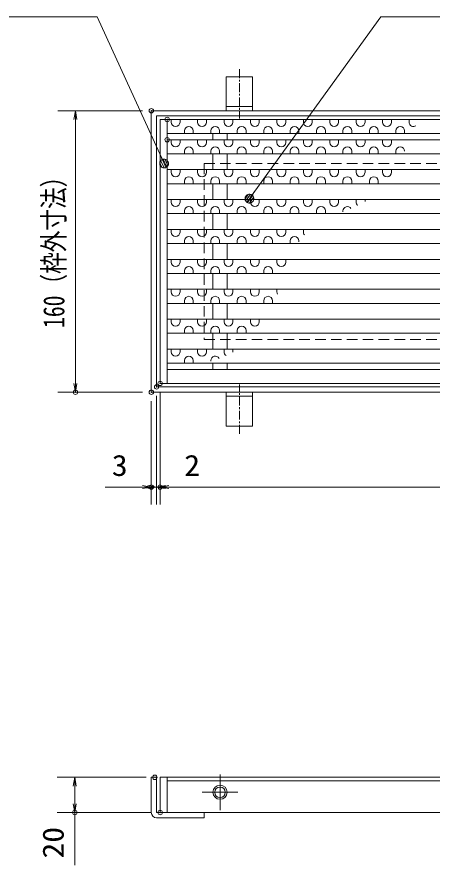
# Model space of a CAD drawing. Units: millimetres, scale not verified. Extents: x -1050 to 1050, y -742 to 742.
# Drawn here: x -583.4 to -347.9, y 14.9 to 496.9 of the extents above; entities that cross this region are included whole.
import ezdxf
from ezdxf.enums import TextEntityAlignment as Align

# ---------------------------------------------------------------- set-up
doc = ezdxf.new("R2010")
doc.units = ezdxf.units.MM
doc.header["$LTSCALE"] = 5
doc.header["$PDMODE"] = 32
doc.header["$PDSIZE"] = 2.5
doc.linetypes.add('CHAIN1', pattern=[8, 5, -1, 1, -1])
doc.linetypes.add('DASHED1', pattern=[1.8, 1.2, -0.6])
for name, color, linetype, lineweight in [('0-1_寸法注釈', 2, 'Continuous', 9), ('0-2_0', 2, 'Continuous', 9), ('0-3_DEFPOINTS', 134, 'Continuous', 9), ('0-4_アンカー', 7, 'Continuous', 9), ('0-5_枠', 7, 'Continuous', 9), ('0-6_中心線', 6, 'CHAIN1', 9), ('0-7_蓋', 5, 'Continuous', 9), ('0-8_溝開口', 4, 'DASHED1', 9), ('0-A_ハッチング', 4, 'Continuous', 9)]:
    doc.layers.add(name, color=color, linetype=linetype, lineweight=lineweight)
doc.styles.add('ＭＳ ゴシック', font='')
doc.styles.get('ＭＳ ゴシック').set_extended_font_data('MS Gothic')

# ---------------------------------------------------------------- blocks, each defined once
blk = doc.blocks.new('_OPEN')
at = {"layer": '0-2_0'}
blk.add_line((0, 0), (-5, 0), dxfattribs=at)
blk.add_lwpolyline([(-5, 0.833), (0, 0), (-5, -0.833)], dxfattribs=at)
blk = doc.blocks.new('A$C5D7C781A')
at = {"layer": '0-4_アンカー', "color": 6, "linetype": 'CHAIN1'}
blk.add_line((37.5, 140.11), (37.5, 0), dxfattribs=at)
at = {"layer": '0-4_アンカー'}
for p, q in [((0, 118.78), (0, 22.26)), ((0, 118.78), (75, 118.78)), ((75, 118.78), (75, 22.26)), ((75, 33.76), (0, 33.76)), ((0, 22.26), (75, 22.26))]:
    blk.add_line(p, q, dxfattribs=at)
blk = doc.blocks.new('_Dot')
at = {"layer": '0-2_0'}
for p, q in [((-2.5, 0), (-5, 0)), ((2.445, 0.5), (-2.445, 0.5)), ((1.997, 1.5), (-1.997, 1.5)), ((2.289, -0.995), (-2.289, -0.995)), ((1.499, -1.995), (-1.499, -1.995))]:
    blk.add_line(p, q, dxfattribs=at)
for points in [[(2.5, 0), (2.48, 0.313), (2.421, 0.622), (2.324, 0.92), (2.191, 1.204), (2.023, 1.469), (1.822, 1.711), (1.594, 1.926), (1.34, 2.111), (1.064, 2.262), (0.773, 2.378), (0.468, 2.456), (0.157, 2.495), (-0.157, 2.495), (-0.468, 2.456), (-0.773, 2.378), (-1.064, 2.262), (-1.34, 2.111), (-1.594, 1.926), (-1.822, 1.711), (-2.023, 1.469), (-2.191, 1.204), (-2.324, 0.92), (-2.421, 0.622), (-2.48, 0.313), (-2.5, 0), (0, 0)], [(-2.5, 0), (-2.48, -0.313), (-2.421, -0.622), (-2.324, -0.92), (-2.191, -1.204), (-2.023, -1.469), (-1.822, -1.711), (-1.594, -1.926), (-1.34, -2.111), (-1.064, -2.262), (-0.773, -2.378), (-0.468, -2.456), (-0.157, -2.495), (0.157, -2.495), (0.468, -2.456), (0.773, -2.378), (1.064, -2.262), (1.34, -2.111), (1.594, -1.926), (1.822, -1.711), (2.023, -1.469), (2.191, -1.204), (2.324, -0.92), (2.421, -0.622), (2.48, -0.313), (2.5, 0), (0, 0)]]:
    blk.add_lwpolyline(points, close=True, dxfattribs=at)

msp = doc.modelspace()

# ---------------------------------------------------------------- linework, layer by layer
at = {"layer": '0-1_寸法注釈'}
for p, q in [((-512.174, 443.61), (-560.229, 443.61)), ((-550.229, 438.61), (-550.229, 288.61)), ((-512.174, 283.61), (-560.229, 283.61)), ((-504.174, 281.61), (-504.174, 219.725)), ((-504.174, 281.61), (-504.174, 219.725)), ((-502.174, 283.61), (-502.174, 219.725)), ((-502.174, 283.61), (-502.174, 219.725)), ((-507.174, 278.61), (-507.174, 219.725)), ((-512.174, 229.725), (-533.287, 229.725)), ((-509.174, 229.725), (-514.174, 229.725)), ((-504.174, 229.725), (-507.174, 229.725)), ((-504.174, 229.725), (-502.174, 229.725)), ((-499.174, 229.725), (-494.174, 229.725)), ((-497.174, 229.725), (-7.174, 229.725)), ((-497.174, 229.725), (-476.061, 229.725)), ((-510.174, 64.737), (-560.612, 64.737)), ((-550.612, 59.737), (-550.612, 49.737)), ((-507.174, 44.737), (-560.612, 44.737)), ((-550.612, 44.737), (-550.612, 14.89))]:
    msp.add_line(p, q, dxfattribs=at)
for points in [[(-647.085, 496.884), (-537.861, 496.884), (-500.35, 414.457)], [(-273.739, 496.884), (-376.946, 496.884), (-450.908, 394.417)]]:
    msp.add_lwpolyline(points, dxfattribs=at)
at = {"layer": '0-3_DEFPOINTS'}
for p in [(-507.174, 443.61), (-502.174, 288.61), (-550.229, 283.61), (-507.174, 283.61), (-507.174, 283.61), (-504.174, 286.61), (-507.174, 229.725), (-502.174, 229.725), (-505.174, 64.737), (-550.612, 44.737), (-502.174, 44.737)]:
    msp.add_point(p, dxfattribs=at)
at = {"layer": '0-5_枠'}
for p, q in [((-507.174, 443.61), (197.826, 443.61)), ((-507.174, 443.61), (-507.174, 283.61)), ((-504.174, 440.61), (195.99, 440.61)), ((-504.174, 440.61), (-504.174, 286.61)), ((-504.174, 286.61), (199.662, 286.61)), ((-507.174, 283.61), (197.826, 283.61)), ((-507.174, 64.737), (-507.174, 44.737)), ((-477.174, 44.737), (-504.174, 44.737))]:
    msp.add_line(p, q, dxfattribs=at)
for points in [[(-504.174, 44.737), (-504.174, 64.737), (-507.174, 64.737)], [(-477.174, 44.737), (-477.174, 41.737), (-504.174, 41.737)]]:
    msp.add_lwpolyline(points, dxfattribs=at)
msp.add_arc((-504.174, 44.737), 3, 180, 270, dxfattribs=at)
at = {"layer": '0-6_中心線'}
for p, q in [((-468.174, 66.347), (-468.174, 46.127)), ((-478.284, 56.237), (-458.064, 56.237))]:
    msp.add_line(p, q, dxfattribs=at)
at = {"layer": '0-7_蓋'}
for p, q in [((-502.174, 438.61), (-2.174, 438.61)), ((-502.174, 288.61), (-502.174, 438.61)), ((-498.174, 288.61), (-498.174, 438.61)), ((-498.174, 430.61), (-6.174, 430.61)), ((-472.174, 430.61), (-472.174, 427.11)), ((-464.174, 430.61), (-464.174, 427.11)), ((-498.174, 427.11), (-6.174, 427.11)), ((-498.174, 419.11), (-6.174, 419.11)), ((-472.174, 419.11), (-472.174, 410.11)), ((-464.174, 419.11), (-464.174, 410.11)), ((-498.174, 410.11), (-6.174, 410.11)), ((-498.174, 402.11), (-6.174, 402.11)), ((-472.174, 402.11), (-472.174, 393.11)), ((-464.174, 402.11), (-464.174, 393.11)), ((-498.174, 393.11), (-6.174, 393.11)), ((-498.174, 385.11), (-6.174, 385.11)), ((-472.174, 385.11), (-472.174, 376.11)), ((-464.174, 385.11), (-464.174, 376.11)), ((-498.174, 376.11), (-6.174, 376.11)), ((-498.174, 368.11), (-6.174, 368.11)), ((-472.174, 368.11), (-472.174, 359.11)), ((-464.174, 368.11), (-464.174, 359.11)), ((-498.174, 359.11), (-6.174, 359.11)), ((-498.174, 351.11), (-6.174, 351.11)), ((-472.174, 342.11), (-472.174, 351.11)), ((-464.174, 342.11), (-464.174, 351.11)), ((-498.174, 342.11), (-6.174, 342.11)), ((-498.174, 334.11), (-6.174, 334.11)), ((-472.174, 325.11), (-472.174, 334.11)), ((-464.174, 325.11), (-464.174, 334.11)), ((-498.174, 325.11), (-6.174, 325.11)), ((-498.174, 317.11), (-6.174, 317.11)), ((-472.174, 308.11), (-472.174, 317.11)), ((-464.174, 308.11), (-464.174, 317.11)), ((-498.174, 308.11), (-6.174, 308.11)), ((-498.174, 300.11), (-6.174, 300.11)), ((-472.174, 296.61), (-472.174, 300.11)), ((-464.174, 296.61), (-464.174, 300.11)), ((-498.174, 296.61), (-6.174, 296.61)), ((-502.174, 288.61), (-2.174, 288.61)), ((-502.174, 64.737), (-2.174, 64.737)), ((-502.174, 64.737), (-502.174, 44.737)), ((-498.174, 64.737), (-498.174, 44.737)), ((-498.174, 62.737), (-6.174, 62.737)), ((-502.174, 44.737), (-2.174, 44.737))]:
    msp.add_line(p, q, dxfattribs=at)
for radius in [4, 3]:
    msp.add_circle((-468.174, 56.237), radius, dxfattribs=at)
at = {"layer": '0-7_蓋', "color": 7}
for p in [(-498.174, 438.61), (-498.174, 427.11)]:
    msp.add_point(p, dxfattribs=at)
at = {"layer": '0-8_溝開口'}
for p, q in [((-477.174, 413.61), (-2.174, 413.61)), ((-477.174, 413.61), (-477.174, 313.61)), ((-477.174, 313.61), (-2.174, 313.61))]:
    msp.add_line(p, q, dxfattribs=at)
at = {"layer": '0-A_ハッチング'}
for p, q in [((-495.89, 438.61), (-495.89, 437.11)), ((-490.89, 438.61), (-490.89, 437.11)), ((-480.89, 438.61), (-480.89, 437.11)), ((-475.89, 438.61), (-475.89, 437.11)), ((-465.89, 438.61), (-465.89, 437.11)), ((-460.89, 438.61), (-460.89, 437.11)), ((-450.89, 438.61), (-450.89, 437.11)), ((-445.89, 438.61), (-445.89, 437.11)), ((-435.89, 438.61), (-435.89, 437.11)), ((-430.89, 438.61), (-430.89, 437.11)), ((-420.89, 438.61), (-420.89, 437.11)), ((-415.89, 438.61), (-415.89, 437.11)), ((-405.89, 438.61), (-405.89, 437.11)), ((-400.89, 438.61), (-400.89, 437.11)), ((-390.89, 438.61), (-390.89, 437.11)), ((-385.89, 438.61), (-385.89, 437.11)), ((-375.89, 438.61), (-375.89, 437.11)), ((-370.89, 438.61), (-370.89, 437.11)), ((-360.89, 438.61), (-360.89, 437.11)), ((-488.39, 432.11), (-488.39, 430.61)), ((-483.39, 432.11), (-483.39, 430.61)), ((-473.39, 432.11), (-473.39, 430.61)), ((-468.39, 432.11), (-468.39, 430.61)), ((-458.39, 432.11), (-458.39, 430.61)), ((-453.39, 432.11), (-453.39, 430.61)), ((-443.39, 432.11), (-443.39, 430.61)), ((-438.39, 432.11), (-438.39, 430.61)), ((-428.39, 432.11), (-428.39, 430.61)), ((-423.39, 432.11), (-423.39, 430.61)), ((-413.39, 432.11), (-413.39, 430.61)), ((-408.39, 432.11), (-408.39, 430.61)), ((-398.39, 432.11), (-398.39, 430.61)), ((-393.39, 432.11), (-393.39, 430.61)), ((-383.39, 432.11), (-383.39, 430.61)), ((-378.39, 432.11), (-378.39, 430.61)), ((-368.39, 432.11), (-368.39, 430.61)), ((-363.39, 432.11), (-363.39, 430.61)), ((-495.89, 427.11), (-495.89, 425.61)), ((-490.89, 427.11), (-490.89, 425.61)), ((-480.89, 427.11), (-480.89, 425.61)), ((-475.89, 427.11), (-475.89, 425.61)), ((-465.89, 427.11), (-465.89, 425.61)), ((-460.89, 427.11), (-460.89, 425.61)), ((-450.89, 427.11), (-450.89, 425.61)), ((-445.89, 427.11), (-445.89, 425.61)), ((-435.89, 427.11), (-435.89, 425.61)), ((-430.89, 427.11), (-430.89, 425.61)), ((-420.89, 427.11), (-420.89, 425.61)), ((-415.89, 427.11), (-415.89, 425.61)), ((-405.89, 427.11), (-405.89, 425.61)), ((-400.89, 427.11), (-400.89, 425.61)), ((-390.89, 427.11), (-390.89, 425.61)), ((-385.89, 427.11), (-385.89, 425.61)), ((-375.89, 427.11), (-375.89, 425.61)), ((-370.89, 427.11), (-370.89, 425.61)), ((-488.39, 420.61), (-488.39, 419.11)), ((-483.39, 420.61), (-483.39, 419.11)), ((-473.39, 420.61), (-473.39, 419.11)), ((-468.39, 420.61), (-468.39, 419.11)), ((-458.39, 420.61), (-458.39, 419.11)), ((-453.39, 420.61), (-453.39, 419.11)), ((-443.39, 420.61), (-443.39, 419.11)), ((-438.39, 420.61), (-438.39, 419.11)), ((-428.39, 420.61), (-428.39, 419.11)), ((-423.39, 420.61), (-423.39, 419.11)), ((-413.39, 420.61), (-413.39, 419.11)), ((-408.39, 420.61), (-408.39, 419.11)), ((-398.39, 420.61), (-398.39, 419.11)), ((-393.39, 420.61), (-393.39, 419.11)), ((-383.39, 420.61), (-383.39, 419.11)), ((-378.39, 420.61), (-378.39, 419.11)), ((-368.39, 420.61), (-368.39, 419.11)), ((-495.89, 410.11), (-495.89, 408.61)), ((-490.89, 410.11), (-490.89, 408.61)), ((-480.89, 410.11), (-480.89, 408.61)), ((-475.89, 410.11), (-475.89, 408.61)), ((-465.89, 410.11), (-465.89, 408.61)), ((-460.89, 410.11), (-460.89, 408.61)), ((-450.89, 410.11), (-450.89, 408.61)), ((-445.89, 410.11), (-445.89, 408.61)), ((-435.89, 410.11), (-435.89, 408.61)), ((-430.89, 410.11), (-430.89, 408.61)), ((-420.89, 410.11), (-420.89, 408.61)), ((-415.89, 410.11), (-415.89, 408.61)), ((-405.89, 410.11), (-405.89, 408.61)), ((-400.89, 410.11), (-400.89, 408.61)), ((-390.89, 410.11), (-390.89, 408.61)), ((-385.89, 410.11), (-385.89, 408.61)), ((-375.89, 410.11), (-375.89, 408.61)), ((-370.89, 410.11), (-370.89, 408.61)), ((-488.39, 403.61), (-488.39, 402.11)), ((-483.39, 403.61), (-483.39, 402.11)), ((-473.39, 403.61), (-473.39, 402.11)), ((-468.39, 403.61), (-468.39, 402.11)), ((-458.39, 403.61), (-458.39, 402.11)), ((-453.39, 403.61), (-453.39, 402.11)), ((-443.39, 403.61), (-443.39, 402.11)), ((-438.39, 403.61), (-438.39, 402.11)), ((-428.39, 403.61), (-428.39, 402.11)), ((-423.39, 403.61), (-423.39, 402.11)), ((-413.39, 403.61), (-413.39, 402.11)), ((-408.39, 403.61), (-408.39, 402.11)), ((-398.39, 403.61), (-398.39, 402.11)), ((-393.39, 403.61), (-393.39, 402.11)), ((-383.39, 403.61), (-383.39, 402.11)), ((-378.39, 403.61), (-378.39, 402.11)), ((-495.89, 393.11), (-495.89, 391.61)), ((-490.89, 393.11), (-490.89, 391.61)), ((-480.89, 393.11), (-480.89, 391.61)), ((-475.89, 393.11), (-475.89, 391.61)), ((-465.89, 393.11), (-465.89, 391.61)), ((-460.89, 393.11), (-460.89, 391.61)), ((-450.89, 393.11), (-450.89, 391.61)), ((-445.89, 393.11), (-445.89, 391.61)), ((-435.89, 393.11), (-435.89, 391.61)), ((-430.89, 393.11), (-430.89, 391.61)), ((-420.89, 393.11), (-420.89, 391.61)), ((-415.89, 393.11), (-415.89, 391.61)), ((-405.89, 393.11), (-405.89, 391.61)), ((-400.89, 393.11), (-400.89, 391.61)), ((-390.89, 393.11), (-390.89, 391.61)), ((-385.89, 393.11), (-385.89, 391.927)), ((-488.39, 386.61), (-488.39, 385.11)), ((-483.39, 386.61), (-483.39, 385.11)), ((-473.39, 386.61), (-473.39, 385.11)), ((-468.39, 386.61), (-468.39, 385.11)), ((-458.39, 386.61), (-458.39, 385.11)), ((-453.39, 386.61), (-453.39, 385.11)), ((-443.39, 386.61), (-443.39, 385.11)), ((-438.39, 386.61), (-438.39, 385.11)), ((-428.39, 386.61), (-428.39, 385.11)), ((-423.39, 386.61), (-423.39, 385.11)), ((-413.39, 386.61), (-413.39, 385.11)), ((-408.39, 386.61), (-408.39, 385.11)), ((-398.39, 386.61), (-398.39, 386.071)), ((-495.89, 376.11), (-495.89, 374.61)), ((-490.89, 376.11), (-490.89, 374.61)), ((-480.89, 376.11), (-480.89, 374.61)), ((-475.89, 376.11), (-475.89, 374.61)), ((-465.89, 376.11), (-465.89, 374.61)), ((-460.89, 376.11), (-460.89, 374.61)), ((-450.89, 376.11), (-450.89, 374.61)), ((-445.89, 376.11), (-445.89, 374.61)), ((-435.89, 376.11), (-435.89, 374.61)), ((-430.89, 376.11), (-430.89, 374.61)), ((-420.89, 376.11), (-420.89, 374.61)), ((-488.39, 369.61), (-488.39, 368.11)), ((-483.39, 369.61), (-483.39, 368.11)), ((-473.39, 369.61), (-473.39, 368.11)), ((-468.39, 369.61), (-468.39, 368.11)), ((-458.39, 369.61), (-458.39, 368.11)), ((-453.39, 369.61), (-453.39, 368.11)), ((-443.39, 369.61), (-443.39, 368.11)), ((-438.39, 369.61), (-438.39, 368.11)), ((-428.39, 369.61), (-428.39, 368.11)), ((-423.39, 369.61), (-423.39, 369.124)), ((-495.89, 359.11), (-495.89, 357.61)), ((-490.89, 359.11), (-490.89, 357.61)), ((-480.89, 359.11), (-480.89, 357.61)), ((-475.89, 359.11), (-475.89, 357.61)), ((-465.89, 359.11), (-465.89, 357.61)), ((-460.89, 359.11), (-460.89, 357.61)), ((-450.89, 359.11), (-450.89, 357.61)), ((-445.89, 359.11), (-445.89, 357.61)), ((-435.89, 359.11), (-435.89, 357.61)), ((-430.89, 359.11), (-430.89, 357.61)), ((-488.39, 352.61), (-488.39, 351.11)), ((-483.39, 352.61), (-483.39, 351.11)), ((-473.39, 352.61), (-473.39, 351.11)), ((-468.39, 352.61), (-468.39, 351.11)), ((-458.39, 352.61), (-458.39, 351.11)), ((-453.39, 352.61), (-453.39, 351.11)), ((-443.39, 352.61), (-443.39, 351.11)), ((-438.39, 352.61), (-438.39, 351.11)), ((-495.89, 342.11), (-495.89, 340.61)), ((-490.89, 342.11), (-490.89, 340.61)), ((-480.89, 342.11), (-480.89, 340.61)), ((-475.89, 342.11), (-475.89, 340.61)), ((-465.89, 342.11), (-465.89, 340.61)), ((-460.89, 342.11), (-460.89, 340.61)), ((-450.89, 342.11), (-450.89, 340.61)), ((-445.89, 342.11), (-445.89, 340.61)), ((-435.89, 342.11), (-435.89, 340.61)), ((-488.39, 335.61), (-488.39, 334.11)), ((-483.39, 335.61), (-483.39, 334.11)), ((-473.39, 335.61), (-473.39, 334.11)), ((-468.39, 335.61), (-468.39, 334.11)), ((-458.39, 335.61), (-458.39, 334.11)), ((-453.39, 335.61), (-453.39, 334.11)), ((-443.39, 335.61), (-443.39, 334.11)), ((-438.39, 335.61), (-438.39, 334.11)), ((-495.89, 325.11), (-495.89, 323.61)), ((-490.89, 325.11), (-490.89, 323.61)), ((-480.89, 325.11), (-480.89, 323.61)), ((-475.89, 325.11), (-475.89, 323.61)), ((-465.89, 325.11), (-465.89, 323.61)), ((-460.89, 325.11), (-460.89, 323.61)), ((-450.89, 325.11), (-450.89, 323.61)), ((-445.89, 325.11), (-445.89, 323.61)), ((-488.39, 318.61), (-488.39, 317.11)), ((-483.39, 318.61), (-483.39, 317.11)), ((-473.39, 318.61), (-473.39, 317.11)), ((-468.39, 318.61), (-468.39, 317.11)), ((-458.39, 318.61), (-458.39, 317.11)), ((-453.39, 318.61), (-453.39, 317.11)), ((-495.89, 308.11), (-495.89, 306.61)), ((-490.89, 308.11), (-490.89, 306.61)), ((-480.89, 308.11), (-480.89, 306.61)), ((-475.89, 308.11), (-475.89, 306.61)), ((-465.89, 308.11), (-465.89, 306.61)), ((-460.89, 308.11), (-460.89, 306.61)), ((-488.39, 301.61), (-488.39, 300.11)), ((-483.39, 301.61), (-483.39, 300.11)), ((-473.39, 301.61), (-473.39, 301.197))]:
    msp.add_line(p, q, dxfattribs=at)
for centre, start, end in [((-493.39, 437.11), 180, 0), ((-485.89, 432.11), 0, 180), ((-478.39, 437.11), 180, 0), ((-470.89, 432.11), 0, 180), ((-463.39, 437.11), 180, 0), ((-455.89, 432.11), 0, 180), ((-448.39, 437.11), 180, 0), ((-440.89, 432.11), 0, 180), ((-433.39, 437.11), 180, 0), ((-425.89, 432.11), 0, 180), ((-418.39, 437.11), 180, 0), ((-410.89, 432.11), 0, 180), ((-403.39, 437.11), 180, 0), ((-395.89, 432.11), 0, 180), ((-388.39, 437.11), 180, 0), ((-380.89, 432.11), 0, 180), ((-373.39, 437.11), 180, 0), ((-365.89, 432.11), 0, 180), ((-358.39, 437.11), 180, 304.87041), ((-493.39, 425.61), 180, 0), ((-478.39, 425.61), 180, 0), ((-463.39, 425.61), 180, 0), ((-448.39, 425.61), 180, 0), ((-433.39, 425.61), 180, 0), ((-418.39, 425.61), 180, 0), ((-403.39, 425.61), 180, 0), ((-388.39, 425.61), 180, 0), ((-373.39, 425.61), 180, 0), ((-485.89, 420.61), 0, 180), ((-470.89, 420.61), 0, 180), ((-455.89, 420.61), 0, 180), ((-440.89, 420.61), 0, 180), ((-425.89, 420.61), 0, 180), ((-410.89, 420.61), 0, 180), ((-395.89, 420.61), 0, 180), ((-380.89, 420.61), 0, 180), ((-365.89, 420.61), 0, 180), ((-493.39, 408.61), 180, 0), ((-485.89, 403.61), 0, 180), ((-478.39, 408.61), 180, 0), ((-470.89, 403.61), 0, 180), ((-463.39, 408.61), 180, 0), ((-455.89, 403.61), 0, 180), ((-448.39, 408.61), 180, 0), ((-440.89, 403.61), 0, 180), ((-433.39, 408.61), 180, 0), ((-425.89, 403.61), 0, 180), ((-418.39, 408.61), 180, 0), ((-410.89, 403.61), 0, 180), ((-403.39, 408.61), 180, 0), ((-395.89, 403.61), 0, 180), ((-388.39, 408.61), 180, 0), ((-380.89, 403.61), 0, 180), ((-373.39, 408.61), 180, 0), ((-493.39, 391.61), 180, 0), ((-478.39, 391.61), 180, 0), ((-463.39, 391.61), 180, 0), ((-448.39, 391.61), 180, 0), ((-433.39, 391.61), 180, 0), ((-418.39, 391.61), 180, 0), ((-403.39, 391.61), 180, 0), ((-388.39, 391.61), 180, 227.3149), ((-485.89, 386.61), 0, 180), ((-470.89, 386.61), 0, 180), ((-455.89, 386.61), 0, 180), ((-440.89, 386.61), 0, 180), ((-425.89, 386.61), 0, 180), ((-410.89, 386.61), 0, 180), ((-395.89, 386.61), 35.04144, 180), ((-493.39, 374.61), 180, 0), ((-485.89, 369.61), 0, 180), ((-478.39, 374.61), 180, 0), ((-470.89, 369.61), 0, 180), ((-463.39, 374.61), 180, 0), ((-455.89, 369.61), 0, 180), ((-448.39, 374.61), 180, 0), ((-440.89, 369.61), 0, 180), ((-433.39, 374.61), 180, 0), ((-425.89, 369.61), 0, 180), ((-418.39, 374.61), 180, 220.39357), ((-493.39, 357.61), 180, 0), ((-478.39, 357.61), 180, 0), ((-463.39, 357.61), 180, 0), ((-448.39, 357.61), 180, 0), ((-433.39, 357.61), 180, 0), ((-485.89, 352.61), 0, 180), ((-470.89, 352.61), 0, 180), ((-455.89, 352.61), 0, 180), ((-440.89, 352.61), 0, 180), ((-493.39, 340.61), 180, 0), ((-485.89, 335.61), 0, 180), ((-478.39, 340.61), 180, 0), ((-470.89, 335.61), 0, 180), ((-463.39, 340.61), 180, 0), ((-455.89, 335.61), 0, 180), ((-448.39, 340.61), 180, 0), ((-440.89, 335.61), 0, 180), ((-433.39, 340.61), 180, 210.6982), ((-493.39, 323.61), 180, 0), ((-478.39, 323.61), 180, 0), ((-463.39, 323.61), 180, 0), ((-448.39, 323.61), 180, 0), ((-485.89, 318.61), 0, 180), ((-470.89, 318.61), 0, 180), ((-455.89, 318.61), 0, 180), ((-493.39, 306.61), 180, 0), ((-485.89, 301.61), 0, 180), ((-478.39, 306.61), 180, 0), ((-470.89, 301.61), 30.22182, 180), ((-463.39, 306.61), 180, 236.94993), ((-463.39, 306.61), 354.27269, 0)]:
    msp.add_arc(centre, 2.5, start, end, dxfattribs=at)

# ---------------------------------------------------------------- block references
at = {"layer": '0-1_寸法注釈'}
for name, p, rotation in [('_OPEN', (-550.229, 443.61), 90), ('_Dot', (-499.927, 413.551), 295.0425), ('_Dot', (-451.498, 393.61), 233.81203), ('_OPEN', (-550.229, 283.61), 270), ('_OPEN', (-504.174, 229.725), 180), ('_OPEN', (-502.174, 229.725), 180), ('_OPEN', (-502.174, 229.725), 180), ('_OPEN', (-550.612, 64.737), 90), ('_OPEN', (-550.612, 44.737), 270)]:
    msp.add_blockref(name, p, dxfattribs=dict(at, rotation=rotation))
for p in [(-507.174, 229.725), (-504.174, 229.725)]:
    msp.add_blockref('_OPEN', p, dxfattribs=at)
at = {"layer": '0-4_アンカー', "xscale": 0.2, "yscale": 0.2}
msp.add_blockref('A$C5D7C781A', (-464.674, 439.158), dxfattribs=at)
at = {"layer": '0-4_アンカー', "xscale": -0.2, "yscale": 0.2, "rotation": 180}
msp.add_blockref('A$C5D7C781A', (-464.674, 288.062), dxfattribs=at)

# ---------------------------------------------------------------- texts
at = {"layer": '0-1_寸法注釈', "color": 7, "style": 'ＭＳ ゴシック'}
for s, width, p in [('160（枠外寸法）', 0.75, (-552.916, 320.162)), ('20', 1.1, (-553.299, 18.58))]:
    msp.add_text(s, height=12.02, rotation=90, dxfattribs=dict(at, width=width)).set_placement(p, align=Align.BOTTOM_LEFT)
at = {"layer": '0-1_寸法注釈', "color": 7, "style": 'ＭＳ ゴシック', "width": 1.1}
for s, p in [('3', (-529.597, 232.412)), ('2', (-488.484, 232.412))]:
    msp.add_text(s, height=12.02, dxfattribs=at).set_placement(p, align=Align.BOTTOM_LEFT)

doc.saveas('drawing.dxf')
